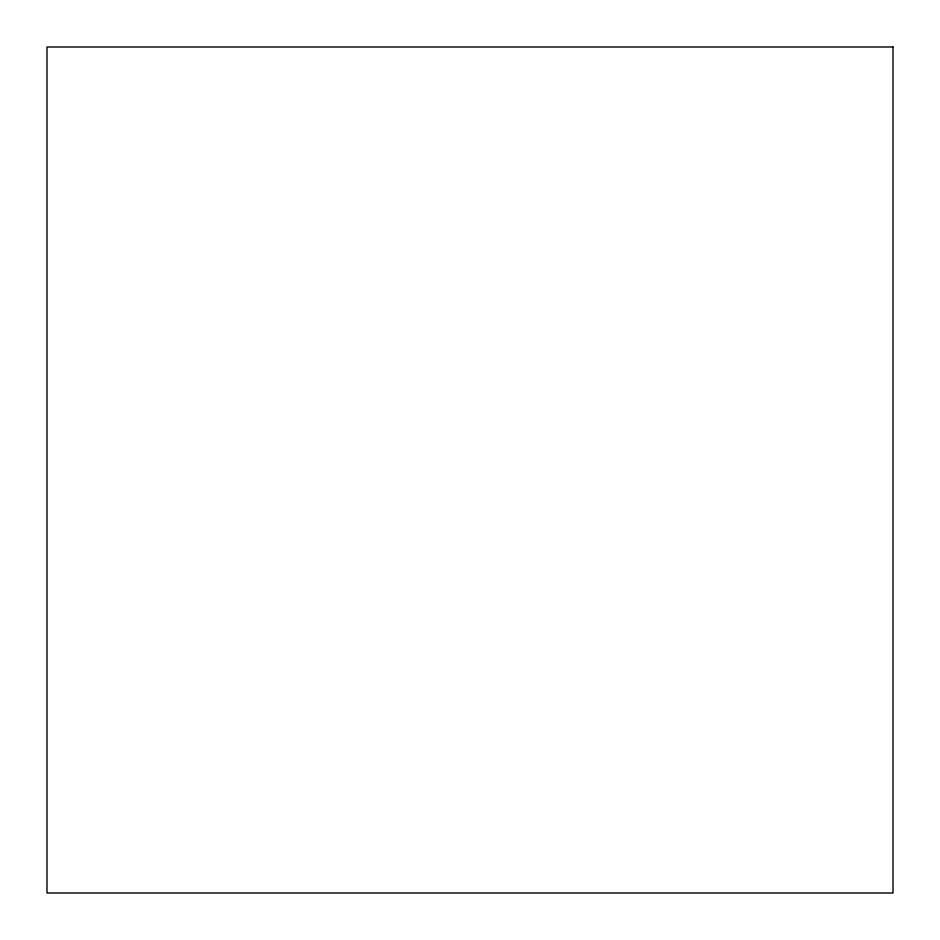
<?xml version="1.0" encoding="UTF-8"?>
<svg xmlns="http://www.w3.org/2000/svg" width="940" height="940" viewBox="0 0 940 940"><rect width="100%" height="100%" fill="white"/><g stroke="black" fill="none" stroke-linecap="round" stroke-linejoin="round"><path stroke-width="1.41" d="M893 47L47 47L47 893L893 893L893 47"/></g></svg>
